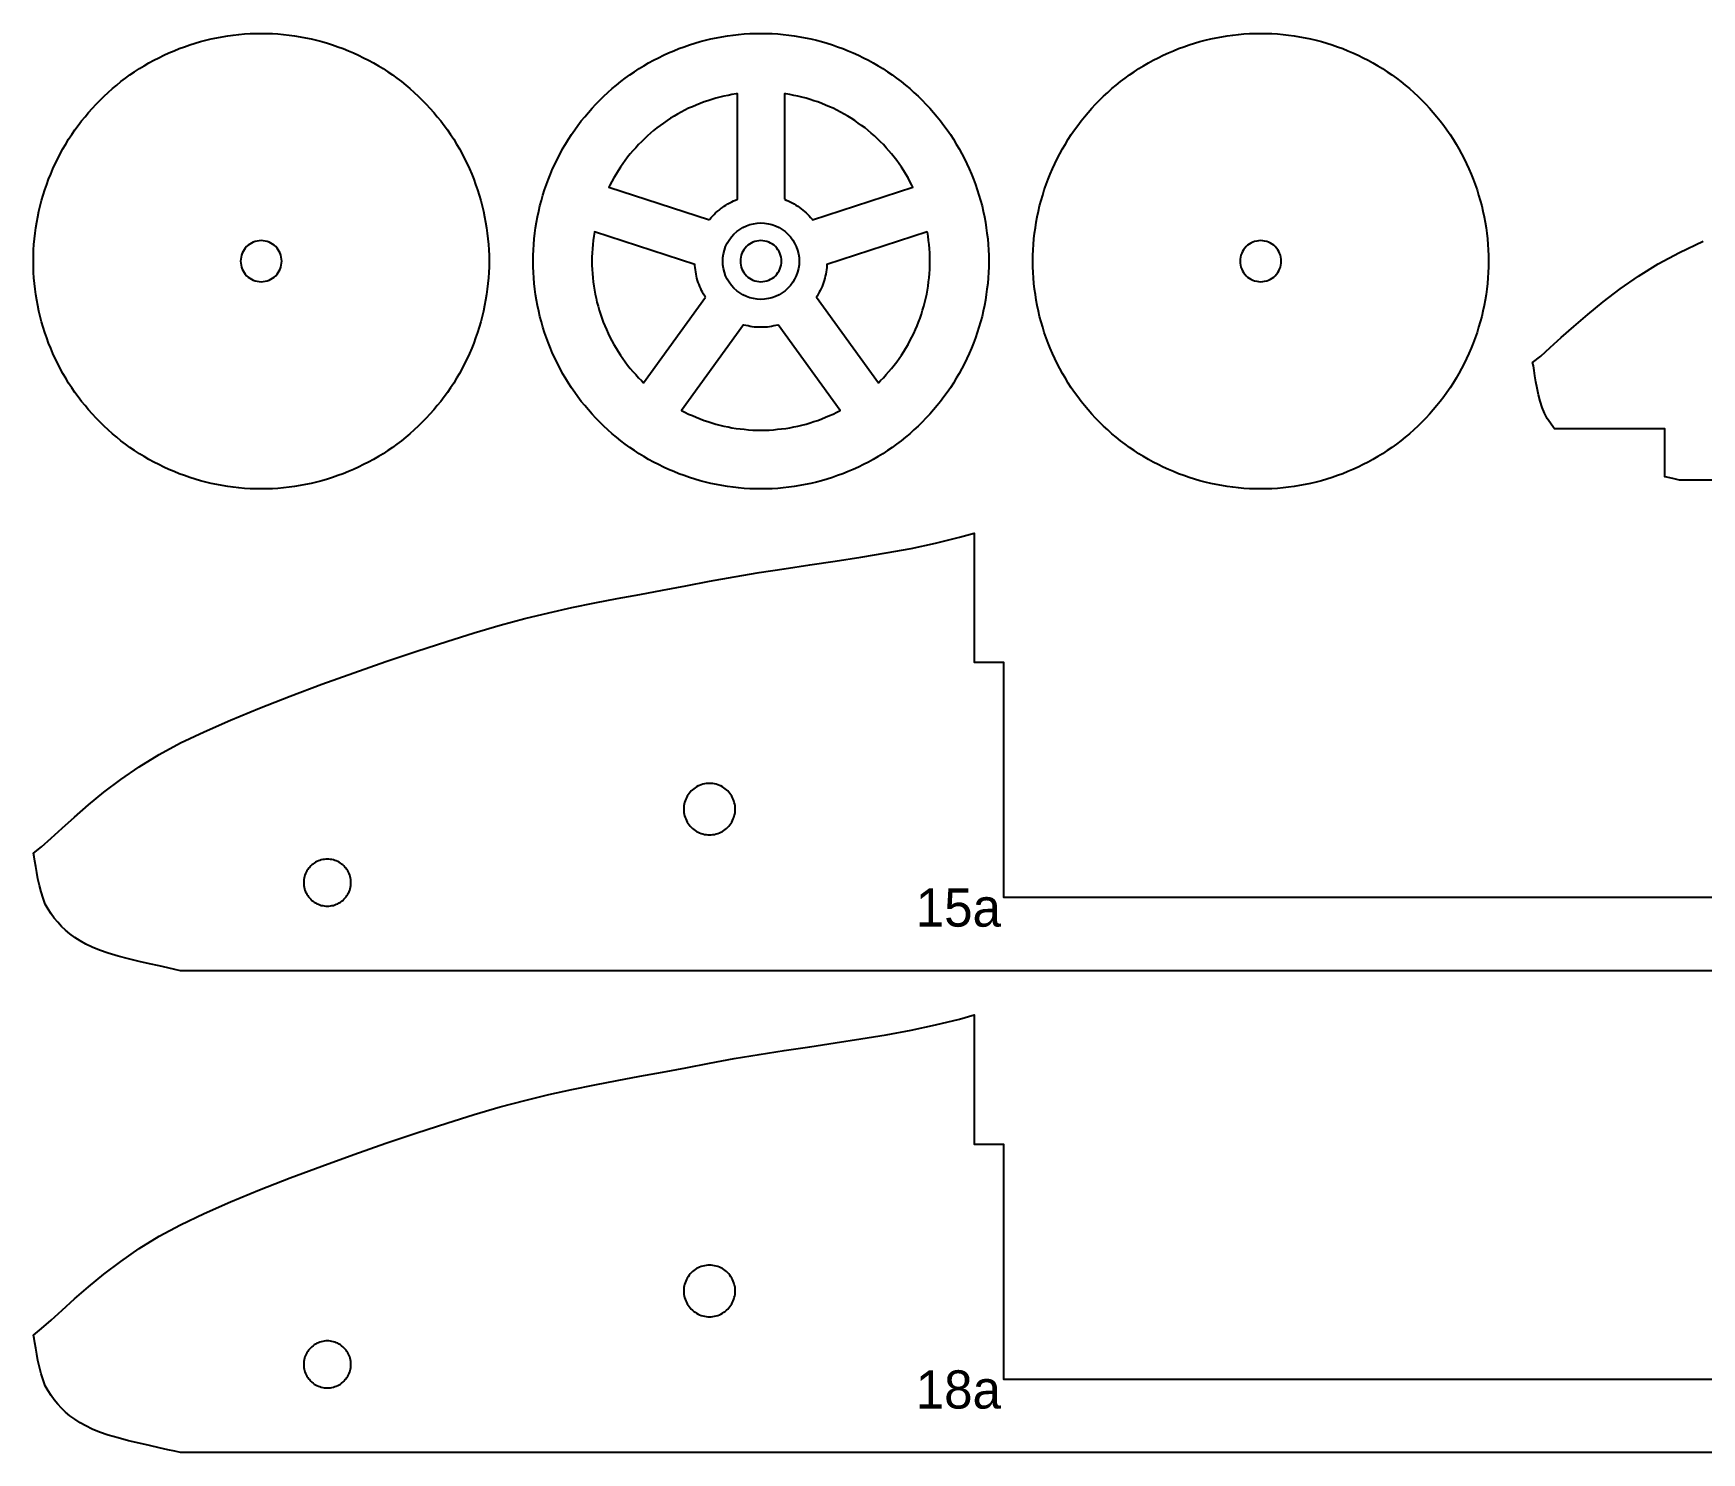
# Model space of a CAD drawing. Header units: metres. Extents: x 6 to 578, y 171 to 394.
# Drawn here: x 6 to 119.5, y 297.4 to 394 of the extents above; entities that cross this region are included whole.
import ezdxf

# ---------------------------------------------------------------- set-up
doc = ezdxf.new("R2010")
doc.units = ezdxf.units.M
doc.layers.add('CORTAR', color=1, linetype='Continuous')
doc.layers.add('GRABAR', color=5, linetype='Continuous')

msp = doc.modelspace()

# ---------------------------------------------------------------- linework, layer by layer
at = {"layer": 'CORTAR'}
for points in [[(37, 378.12), (36.98, 377.74), (36.96, 377.36), (36.93, 376.98), (36.88, 376.6), (36.83, 376.23), (36.77, 375.85), (36.7, 375.48), (36.62, 375.1), (36.54, 374.73), (36.44, 374.37), (36.33, 374), (36.22, 373.64), (36.09, 373.28), (35.96, 372.92), (35.82, 372.57), (35.67, 372.22), (35.51, 371.87), (35.34, 371.53), (35.17, 371.19), (34.99, 370.86), (34.79, 370.53), (34.6, 370.21), (34.39, 369.89), (34.17, 369.57), (33.95, 369.27), (33.72, 368.96), (33.48, 368.67), (33.24, 368.38), (32.98, 368.09), (32.73, 367.81), (32.46, 367.54), (32.19, 367.27), (31.91, 367.02), (31.62, 366.76), (31.33, 366.52), (31.04, 366.28), (30.73, 366.05), (30.43, 365.83), (30.11, 365.61), (29.79, 365.4), (29.47, 365.21), (29.14, 365.01), (28.81, 364.83), (28.47, 364.66), (28.13, 364.49), (27.78, 364.33), (27.43, 364.18), (27.08, 364.04), (26.72, 363.91), (26.36, 363.78), (26, 363.67), (25.63, 363.56), (25.27, 363.46), (24.9, 363.38), (24.52, 363.3), (24.15, 363.23), (23.77, 363.17), (23.4, 363.12), (23.02, 363.07), (22.64, 363.04), (22.26, 363.02), (21.88, 363), (21.5, 363), (21.12, 363), (20.74, 363.02), (20.36, 363.04), (19.98, 363.07), (19.6, 363.12), (19.23, 363.17), (18.85, 363.23), (18.48, 363.3), (18.1, 363.38), (17.73, 363.46), (17.37, 363.56), (17, 363.67), (16.64, 363.78), (16.28, 363.91), (15.92, 364.04), (15.57, 364.18), (15.22, 364.33), (14.87, 364.49), (14.53, 364.66), (14.19, 364.83), (13.86, 365.01), (13.53, 365.21), (13.21, 365.4), (12.89, 365.61), (12.57, 365.83), (12.27, 366.05), (11.96, 366.28), (11.67, 366.52), (11.38, 366.76), (11.09, 367.02), (10.81, 367.27), (10.54, 367.54), (10.27, 367.81), (10.02, 368.09), (9.76, 368.38), (9.52, 368.67), (9.28, 368.96), (9.05, 369.27), (8.83, 369.57), (8.61, 369.89), (8.4, 370.21), (8.21, 370.53), (8.01, 370.86), (7.83, 371.19), (7.66, 371.53), (7.49, 371.87), (7.33, 372.22), (7.18, 372.57), (7.04, 372.92), (6.91, 373.28), (6.78, 373.64), (6.67, 374), (6.56, 374.37), (6.46, 374.73), (6.38, 375.1), (6.3, 375.48), (6.23, 375.85), (6.17, 376.23), (6.12, 376.6), (6.07, 376.98), (6.04, 377.36), (6.02, 377.74), (6, 378.12), (6, 378.5), (6, 378.88), (6.02, 379.26), (6.04, 379.64), (6.07, 380.02), (6.12, 380.4), (6.17, 380.77), (6.23, 381.15), (6.3, 381.52), (6.38, 381.9), (6.46, 382.27), (6.56, 382.63), (6.67, 383), (6.78, 383.36), (6.91, 383.72), (7.04, 384.08), (7.18, 384.43), (7.33, 384.78), (7.49, 385.13), (7.66, 385.47), (7.83, 385.81), (8.01, 386.14), (8.21, 386.47), (8.4, 386.79), (8.61, 387.11), (8.83, 387.43), (9.05, 387.73), (9.28, 388.04), (9.52, 388.33), (9.76, 388.62), (10.02, 388.91), (10.27, 389.19), (10.54, 389.46), (10.81, 389.73), (11.09, 389.98), (11.38, 390.24), (11.67, 390.48), (11.96, 390.72), (12.27, 390.95), (12.57, 391.17), (12.89, 391.39), (13.21, 391.6), (13.53, 391.79), (13.86, 391.99), (14.19, 392.17), (14.53, 392.34), (14.87, 392.51), (15.22, 392.67), (15.57, 392.82), (15.92, 392.96), (16.28, 393.09), (16.64, 393.22), (17, 393.33), (17.37, 393.44), (17.73, 393.54), (18.1, 393.62), (18.48, 393.7), (18.85, 393.77), (19.23, 393.83), (19.6, 393.88), (19.98, 393.93), (20.36, 393.96), (20.74, 393.98), (21.12, 394), (21.5, 394), (21.88, 394), (22.26, 393.98), (22.64, 393.96), (23.02, 393.93), (23.4, 393.88), (23.77, 393.83), (24.15, 393.77), (24.52, 393.7), (24.9, 393.62), (25.27, 393.54), (25.63, 393.44), (26, 393.33), (26.36, 393.22), (26.72, 393.09), (27.08, 392.96), (27.43, 392.82), (27.78, 392.67), (28.13, 392.51), (28.47, 392.34), (28.81, 392.17), (29.14, 391.99), (29.47, 391.79), (29.79, 391.6), (30.11, 391.39), (30.43, 391.17), (30.73, 390.95), (31.04, 390.72), (31.33, 390.48), (31.62, 390.24), (31.91, 389.98), (32.19, 389.73), (32.46, 389.46), (32.73, 389.19), (32.98, 388.91), (33.24, 388.62), (33.48, 388.33), (33.72, 388.04), (33.95, 387.73), (34.17, 387.43), (34.39, 387.11), (34.6, 386.79), (34.79, 386.47), (34.99, 386.14), (35.17, 385.81), (35.34, 385.47), (35.51, 385.13), (35.67, 384.78), (35.82, 384.43), (35.96, 384.08), (36.09, 383.72), (36.22, 383.36), (36.33, 383), (36.44, 382.63), (36.54, 382.27), (36.62, 381.9), (36.7, 381.52), (36.77, 381.15), (36.83, 380.77), (36.88, 380.4), (36.93, 380.02), (36.96, 379.64), (36.98, 379.26), (37, 378.88), (37, 378.5), (37, 378.12)], [(70.98, 377.74), (70.96, 377.36), (70.93, 376.98), (70.88, 376.6), (70.83, 376.23), (70.77, 375.85), (70.7, 375.48), (70.62, 375.1), (70.54, 374.73), (70.44, 374.37), (70.33, 374), (70.22, 373.64), (70.09, 373.28), (69.96, 372.92), (69.82, 372.57), (69.67, 372.22), (69.51, 371.87), (69.34, 371.53), (69.17, 371.19), (68.99, 370.86), (68.79, 370.53), (68.6, 370.21), (68.39, 369.89), (68.17, 369.57), (67.95, 369.27), (67.72, 368.96), (67.48, 368.67), (67.24, 368.38), (66.98, 368.09), (66.73, 367.81), (66.46, 367.54), (66.19, 367.27), (65.91, 367.02), (65.62, 366.76), (65.33, 366.52), (65.04, 366.28), (64.73, 366.05), (64.43, 365.83), (64.11, 365.61), (63.79, 365.4), (63.47, 365.21), (63.14, 365.01), (62.81, 364.83), (62.47, 364.66), (62.13, 364.49), (61.78, 364.33), (61.43, 364.18), (61.08, 364.04), (60.72, 363.91), (60.36, 363.78), (60, 363.67), (59.63, 363.56), (59.27, 363.46), (58.9, 363.38), (58.52, 363.3), (58.15, 363.23), (57.77, 363.17), (57.4, 363.12), (57.02, 363.07), (56.64, 363.04), (56.26, 363.02), (55.88, 363), (55.5, 363), (55.12, 363), (54.74, 363.02), (54.36, 363.04), (53.98, 363.07), (53.6, 363.12), (53.23, 363.17), (52.85, 363.23), (52.48, 363.3), (52.1, 363.38), (51.73, 363.46), (51.37, 363.56), (51, 363.67), (50.64, 363.78), (50.28, 363.91), (49.92, 364.04), (49.57, 364.18), (49.22, 364.33), (48.87, 364.49), (48.53, 364.66), (48.19, 364.83), (47.86, 365.01), (47.53, 365.21), (47.21, 365.4), (46.89, 365.61), (46.57, 365.83), (46.27, 366.05), (45.96, 366.28), (45.67, 366.52), (45.38, 366.76), (45.09, 367.02), (44.81, 367.27), (44.54, 367.54), (44.27, 367.81), (44.02, 368.09), (43.76, 368.38), (43.52, 368.67), (43.28, 368.96), (43.05, 369.27), (42.83, 369.57), (42.61, 369.89), (42.4, 370.21), (42.21, 370.53), (42.01, 370.86), (41.83, 371.19), (41.66, 371.53), (41.49, 371.87), (41.33, 372.22), (41.18, 372.57), (41.04, 372.92), (40.91, 373.28), (40.78, 373.64), (40.67, 374), (40.56, 374.37), (40.46, 374.73), (40.38, 375.1), (40.3, 375.48), (40.23, 375.85), (40.17, 376.23), (40.12, 376.6), (40.07, 376.98), (40.04, 377.36), (40.02, 377.74), (40, 378.12), (40, 378.5), (40, 378.88), (40.02, 379.26), (40.04, 379.64), (40.07, 380.02), (40.12, 380.4), (40.17, 380.77), (40.23, 381.15), (40.3, 381.52), (40.38, 381.9), (40.46, 382.27), (40.56, 382.63), (40.67, 383), (40.78, 383.36), (40.91, 383.72), (41.04, 384.08), (41.18, 384.43), (41.33, 384.78), (41.49, 385.13), (41.66, 385.47), (41.83, 385.81), (42.01, 386.14), (42.21, 386.47), (42.4, 386.79), (42.61, 387.11), (42.83, 387.43), (43.05, 387.73), (43.28, 388.04), (43.52, 388.33), (43.76, 388.62), (44.02, 388.91), (44.27, 389.19), (44.54, 389.46), (44.81, 389.73), (45.09, 389.98), (45.38, 390.24), (45.67, 390.48), (45.96, 390.72), (46.27, 390.95), (46.57, 391.17), (46.89, 391.39), (47.21, 391.6), (47.53, 391.79), (47.86, 391.99), (48.19, 392.17), (48.53, 392.34), (48.87, 392.51), (49.22, 392.67), (49.57, 392.82), (49.92, 392.96), (50.28, 393.09), (50.64, 393.22), (51, 393.33), (51.37, 393.44), (51.73, 393.54), (52.1, 393.62), (52.48, 393.7), (52.85, 393.77), (53.23, 393.83), (53.6, 393.88), (53.98, 393.93), (54.36, 393.96), (54.74, 393.98), (55.12, 394), (55.5, 394), (55.88, 394), (56.26, 393.98), (56.64, 393.96), (57.02, 393.93), (57.4, 393.88), (57.77, 393.83), (58.15, 393.77), (58.52, 393.7), (58.9, 393.62), (59.27, 393.54), (59.63, 393.44), (60, 393.33), (60.36, 393.22), (60.72, 393.09), (61.08, 392.96), (61.43, 392.82), (61.78, 392.67), (62.13, 392.51), (62.47, 392.34), (62.81, 392.17), (63.14, 391.99), (63.47, 391.79), (63.79, 391.6), (64.11, 391.39), (64.43, 391.17), (64.73, 390.95), (65.04, 390.72), (65.33, 390.48), (65.62, 390.24), (65.91, 389.98), (66.19, 389.73), (66.46, 389.46), (66.73, 389.19), (66.98, 388.91), (67.24, 388.62), (67.48, 388.33), (67.72, 388.04), (67.95, 387.73), (68.17, 387.43), (68.39, 387.11), (68.6, 386.79), (68.79, 386.47), (68.99, 386.14), (69.17, 385.81), (69.34, 385.47), (69.51, 385.13), (69.67, 384.78), (69.82, 384.43), (69.96, 384.08), (70.09, 383.72), (70.22, 383.36), (70.33, 383), (70.44, 382.63), (70.54, 382.27), (70.62, 381.9), (70.7, 381.52), (70.77, 381.15), (70.83, 380.77), (70.88, 380.4), (70.93, 380.02), (70.96, 379.64), (70.98, 379.26), (71, 378.88), (71, 378.5), (71, 378.12), (70.98, 377.74)], [(105, 378.12), (104.98, 377.74), (104.96, 377.36), (104.93, 376.98), (104.88, 376.6), (104.83, 376.23), (104.77, 375.85), (104.7, 375.48), (104.62, 375.1), (104.54, 374.73), (104.44, 374.37), (104.33, 374), (104.22, 373.64), (104.09, 373.28), (103.96, 372.92), (103.82, 372.57), (103.67, 372.22), (103.51, 371.87), (103.34, 371.53), (103.17, 371.19), (102.99, 370.86), (102.79, 370.53), (102.6, 370.21), (102.39, 369.89), (102.17, 369.57), (101.95, 369.27), (101.72, 368.96), (101.48, 368.67), (101.24, 368.38), (100.98, 368.09), (100.73, 367.81), (100.46, 367.54), (100.19, 367.27), (99.91, 367.02), (99.62, 366.76), (99.33, 366.52), (99.04, 366.28), (98.73, 366.05), (98.43, 365.83), (98.11, 365.61), (97.79, 365.4), (97.47, 365.21), (97.14, 365.01), (96.81, 364.83), (96.47, 364.66), (96.13, 364.49), (95.78, 364.33), (95.43, 364.18), (95.08, 364.04), (94.72, 363.91), (94.36, 363.78), (94, 363.67), (93.63, 363.56), (93.27, 363.46), (92.9, 363.38), (92.52, 363.3), (92.15, 363.23), (91.77, 363.17), (91.4, 363.12), (91.02, 363.07), (90.64, 363.04), (90.26, 363.02), (89.88, 363), (89.5, 363), (89.12, 363), (88.74, 363.02), (88.36, 363.04), (87.98, 363.07), (87.6, 363.12), (87.23, 363.17), (86.85, 363.23), (86.48, 363.3), (86.1, 363.38), (85.73, 363.46), (85.37, 363.56), (85, 363.67), (84.64, 363.78), (84.28, 363.91), (83.92, 364.04), (83.57, 364.18), (83.22, 364.33), (82.87, 364.49), (82.53, 364.66), (82.19, 364.83), (81.86, 365.01), (81.53, 365.21), (81.21, 365.4), (80.89, 365.61), (80.57, 365.83), (80.27, 366.05), (79.96, 366.28), (79.67, 366.52), (79.38, 366.76), (79.09, 367.02), (78.81, 367.27), (78.54, 367.54), (78.27, 367.81), (78.02, 368.09), (77.76, 368.38), (77.52, 368.67), (77.28, 368.96), (77.05, 369.27), (76.83, 369.57), (76.61, 369.89), (76.4, 370.21), (76.21, 370.53), (76.01, 370.86), (75.83, 371.19), (75.66, 371.53), (75.49, 371.87), (75.33, 372.22), (75.18, 372.57), (75.04, 372.92), (74.91, 373.28), (74.78, 373.64), (74.67, 374), (74.56, 374.37), (74.46, 374.73), (74.38, 375.1), (74.3, 375.48), (74.23, 375.85), (74.17, 376.23), (74.12, 376.6), (74.07, 376.98), (74.04, 377.36), (74.02, 377.74), (74, 378.12), (74, 378.5), (74, 378.88), (74.02, 379.26), (74.04, 379.64), (74.07, 380.02), (74.12, 380.4), (74.17, 380.77), (74.23, 381.15), (74.3, 381.52), (74.38, 381.9), (74.46, 382.27), (74.56, 382.63), (74.67, 383), (74.78, 383.36), (74.91, 383.72), (75.04, 384.08), (75.18, 384.43), (75.33, 384.78), (75.49, 385.13), (75.66, 385.47), (75.83, 385.81), (76.01, 386.14), (76.21, 386.47), (76.4, 386.79), (76.61, 387.11), (76.83, 387.43), (77.05, 387.73), (77.28, 388.04), (77.52, 388.33), (77.76, 388.62), (78.02, 388.91), (78.27, 389.19), (78.54, 389.46), (78.81, 389.73), (79.09, 389.98), (79.38, 390.24), (79.67, 390.48), (79.96, 390.72), (80.27, 390.95), (80.57, 391.17), (80.89, 391.39), (81.21, 391.6), (81.53, 391.79), (81.86, 391.99), (82.19, 392.17), (82.53, 392.34), (82.87, 392.51), (83.22, 392.67), (83.57, 392.82), (83.92, 392.96), (84.28, 393.09), (84.64, 393.22), (85, 393.33), (85.37, 393.44), (85.73, 393.54), (86.1, 393.62), (86.48, 393.7), (86.85, 393.77), (87.23, 393.83), (87.6, 393.88), (87.98, 393.93), (88.36, 393.96), (88.74, 393.98), (89.12, 394), (89.5, 394), (89.88, 394), (90.26, 393.98), (90.64, 393.96), (91.02, 393.93), (91.4, 393.88), (91.77, 393.83), (92.15, 393.77), (92.52, 393.7), (92.9, 393.62), (93.27, 393.54), (93.63, 393.44), (94, 393.33), (94.36, 393.22), (94.72, 393.09), (95.08, 392.96), (95.43, 392.82), (95.78, 392.67), (96.13, 392.51), (96.47, 392.34), (96.81, 392.17), (97.14, 391.99), (97.47, 391.79), (97.79, 391.6), (98.11, 391.39), (98.43, 391.17), (98.73, 390.95), (99.04, 390.72), (99.33, 390.48), (99.62, 390.24), (99.91, 389.98), (100.19, 389.73), (100.46, 389.46), (100.73, 389.19), (100.98, 388.91), (101.24, 388.62), (101.48, 388.33), (101.72, 388.04), (101.95, 387.73), (102.17, 387.43), (102.39, 387.11), (102.6, 386.79), (102.79, 386.47), (102.99, 386.14), (103.17, 385.81), (103.34, 385.47), (103.51, 385.13), (103.67, 384.78), (103.82, 384.43), (103.96, 384.08), (104.09, 383.72), (104.22, 383.36), (104.33, 383), (104.44, 382.63), (104.54, 382.27), (104.62, 381.9), (104.7, 381.52), (104.77, 381.15), (104.83, 380.77), (104.88, 380.4), (104.93, 380.02), (104.96, 379.64), (104.98, 379.26), (105, 378.88), (105, 378.5), (105, 378.12)], [(51.99, 381.32), (52.02, 381.35), (52.12, 381.47), (52.22, 381.58), (52.32, 381.68), (52.42, 381.78), (52.53, 381.88), (52.65, 381.98), (52.76, 382.07), (52.88, 382.16), (53, 382.24), (53.12, 382.32), (53.25, 382.4), (53.38, 382.47), (53.51, 382.54), (53.64, 382.6), (53.78, 382.66), (53.9, 382.71), (53.9, 389.89), (53.81, 389.88), (53.53, 389.83), (53.26, 389.78), (52.98, 389.72), (52.71, 389.66), (52.43, 389.58), (52.16, 389.5), (51.89, 389.42), (51.63, 389.33), (51.36, 389.23), (51.1, 389.12), (50.84, 389.01), (50.58, 388.9), (50.33, 388.77), (50.08, 388.64), (49.83, 388.51), (49.59, 388.36), (49.35, 388.22), (49.11, 388.06), (48.88, 387.9), (48.65, 387.74), (48.42, 387.57), (48.2, 387.39), (47.99, 387.21), (47.78, 387.02), (47.57, 386.83), (47.37, 386.63), (47.17, 386.43), (46.98, 386.22), (46.79, 386.01), (46.61, 385.8), (46.43, 385.58), (46.26, 385.35), (46.1, 385.12), (45.94, 384.89), (45.78, 384.65), (45.64, 384.41), (45.49, 384.17), (45.36, 383.92), (45.23, 383.67), (45.16, 383.54), (51.99, 381.32)], [(57.1, 382.71), (57.22, 382.66), (57.36, 382.6), (57.49, 382.54), (57.62, 382.47), (57.75, 382.4), (57.88, 382.32), (58, 382.24), (58.12, 382.16), (58.24, 382.07), (58.35, 381.98), (58.47, 381.88), (58.58, 381.78), (58.68, 381.68), (58.78, 381.58), (58.88, 381.47), (58.98, 381.35), (59.01, 381.32), (65.84, 383.54), (65.77, 383.67), (65.64, 383.92), (65.51, 384.17), (65.36, 384.41), (65.22, 384.65), (65.06, 384.89), (64.9, 385.12), (64.74, 385.35), (64.57, 385.58), (64.39, 385.8), (64.21, 386.01), (64.02, 386.22), (63.83, 386.43), (63.63, 386.63), (63.43, 386.83), (63.22, 387.02), (63.01, 387.21), (62.8, 387.39), (62.58, 387.57), (62.35, 387.74), (62.12, 387.9), (61.89, 388.06), (61.65, 388.22), (61.41, 388.36), (61.17, 388.51), (60.92, 388.64), (60.67, 388.77), (60.42, 388.9), (60.16, 389.01), (59.9, 389.12), (59.64, 389.23), (59.37, 389.33), (59.11, 389.42), (58.84, 389.5), (58.57, 389.58), (58.29, 389.66), (58.02, 389.72), (57.74, 389.78), (57.47, 389.83), (57.19, 389.88), (57.1, 389.89), (57.1, 382.71)], [(51.73, 376.04), (51.68, 376.12), (51.6, 376.25), (51.53, 376.38), (51.46, 376.51), (51.4, 376.64), (51.34, 376.78), (51.29, 376.91), (51.24, 377.05), (51.19, 377.19), (51.15, 377.34), (51.12, 377.48), (51.09, 377.62), (51.06, 377.77), (51.04, 377.91), (51.02, 378.06), (51.01, 378.21), (51.01, 378.28), (44.18, 380.5), (44.17, 380.47), (44.12, 380.19), (44.09, 379.91), (44.06, 379.63), (44.03, 379.35), (44.01, 379.06), (44, 378.78), (44, 378.5), (44, 378.22), (44.01, 377.94), (44.03, 377.65), (44.06, 377.37), (44.09, 377.09), (44.12, 376.81), (44.17, 376.53), (44.22, 376.26), (44.28, 375.98), (44.34, 375.71), (44.42, 375.43), (44.5, 375.16), (44.58, 374.89), (44.67, 374.63), (44.77, 374.36), (44.88, 374.1), (44.99, 373.84), (45.1, 373.58), (45.23, 373.33), (45.36, 373.08), (45.49, 372.83), (45.64, 372.59), (45.78, 372.35), (45.94, 372.11), (46.1, 371.88), (46.26, 371.65), (46.43, 371.42), (46.61, 371.2), (46.79, 370.99), (46.98, 370.78), (47.17, 370.57), (47.37, 370.37), (47.51, 370.23), (51.73, 376.04)], [(67, 378.5), (67, 378.78), (66.99, 379.06), (66.97, 379.35), (66.94, 379.63), (66.91, 379.91), (66.88, 380.19), (66.83, 380.47), (66.82, 380.5), (59.99, 378.28), (59.99, 378.21), (59.98, 378.06), (59.96, 377.91), (59.94, 377.77), (59.91, 377.62), (59.88, 377.48), (59.85, 377.34), (59.81, 377.19), (59.76, 377.05), (59.71, 376.91), (59.66, 376.78), (59.6, 376.64), (59.54, 376.51), (59.47, 376.38), (59.4, 376.25), (59.32, 376.12), (59.27, 376.04), (63.49, 370.23), (63.63, 370.37), (63.83, 370.57), (64.02, 370.78), (64.21, 370.99), (64.39, 371.2), (64.57, 371.42), (64.74, 371.65), (64.9, 371.88), (65.06, 372.11), (65.22, 372.35), (65.36, 372.59), (65.51, 372.83), (65.64, 373.08), (65.77, 373.33), (65.9, 373.58), (66.01, 373.84), (66.12, 374.1), (66.23, 374.36), (66.33, 374.63), (66.42, 374.89), (66.5, 375.16), (66.58, 375.43), (66.66, 375.71), (66.72, 375.98), (66.78, 376.26), (66.83, 376.53), (66.88, 376.81), (66.91, 377.09), (66.94, 377.37), (66.97, 377.65), (66.99, 377.94), (67, 378.22), (67, 378.5)], [(22.89, 378.64), (22.87, 378.77), (22.84, 378.91), (22.79, 379.04), (22.73, 379.16), (22.66, 379.28), (22.58, 379.39), (22.49, 379.49), (22.39, 379.58), (22.28, 379.66), (22.16, 379.73), (22.04, 379.79), (21.91, 379.84), (21.77, 379.87), (21.64, 379.89), (21.5, 379.9), (21.36, 379.89), (21.23, 379.87), (21.09, 379.84), (20.96, 379.79), (20.84, 379.73), (20.72, 379.66), (20.61, 379.58), (20.51, 379.49), (20.42, 379.39), (20.34, 379.28), (20.27, 379.16), (20.21, 379.04), (20.16, 378.91), (20.13, 378.77), (20.11, 378.64), (20.1, 378.5), (20.11, 378.36), (20.13, 378.23), (20.16, 378.09), (20.21, 377.96), (20.27, 377.84), (20.34, 377.72), (20.42, 377.61), (20.51, 377.51), (20.61, 377.42), (20.72, 377.34), (20.84, 377.27), (20.96, 377.21), (21.09, 377.16), (21.23, 377.13), (21.36, 377.11), (21.5, 377.1), (21.64, 377.11), (21.77, 377.13), (21.91, 377.16), (22.04, 377.21), (22.16, 377.27), (22.28, 377.34), (22.39, 377.42), (22.49, 377.51), (22.58, 377.61), (22.66, 377.72), (22.73, 377.84), (22.79, 377.96), (22.84, 378.09), (22.87, 378.23), (22.89, 378.36), (22.9, 378.5), (22.89, 378.64)], [(56.89, 378.64), (56.87, 378.77), (56.84, 378.91), (56.79, 379.04), (56.73, 379.16), (56.66, 379.28), (56.58, 379.39), (56.49, 379.49), (56.39, 379.58), (56.28, 379.66), (56.16, 379.73), (56.04, 379.79), (55.91, 379.84), (55.77, 379.87), (55.64, 379.89), (55.5, 379.9), (55.36, 379.89), (55.23, 379.87), (55.09, 379.84), (54.96, 379.79), (54.84, 379.73), (54.72, 379.66), (54.61, 379.58), (54.51, 379.49), (54.42, 379.39), (54.34, 379.28), (54.27, 379.16), (54.21, 379.04), (54.16, 378.91), (54.13, 378.77), (54.11, 378.64), (54.1, 378.5), (54.11, 378.36), (54.13, 378.23), (54.16, 378.09), (54.21, 377.96), (54.27, 377.84), (54.34, 377.72), (54.42, 377.61), (54.51, 377.51), (54.61, 377.42), (54.72, 377.34), (54.84, 377.27), (54.96, 377.21), (55.09, 377.16), (55.23, 377.13), (55.36, 377.11), (55.5, 377.1), (55.64, 377.11), (55.77, 377.13), (55.91, 377.16), (56.04, 377.21), (56.16, 377.27), (56.28, 377.34), (56.39, 377.42), (56.49, 377.51), (56.58, 377.61), (56.66, 377.72), (56.73, 377.84), (56.79, 377.96), (56.84, 378.09), (56.87, 378.23), (56.89, 378.36), (56.9, 378.5), (56.89, 378.64)], [(90.89, 378.64), (90.87, 378.77), (90.84, 378.91), (90.79, 379.04), (90.73, 379.16), (90.66, 379.28), (90.58, 379.39), (90.49, 379.49), (90.39, 379.58), (90.28, 379.66), (90.16, 379.73), (90.04, 379.79), (89.91, 379.84), (89.77, 379.87), (89.64, 379.89), (89.5, 379.9), (89.36, 379.89), (89.23, 379.87), (89.09, 379.84), (88.96, 379.79), (88.84, 379.73), (88.72, 379.66), (88.61, 379.58), (88.51, 379.49), (88.42, 379.39), (88.34, 379.28), (88.27, 379.16), (88.21, 379.04), (88.16, 378.91), (88.13, 378.77), (88.11, 378.64), (88.1, 378.5), (88.11, 378.36), (88.13, 378.23), (88.16, 378.09), (88.21, 377.96), (88.27, 377.84), (88.34, 377.72), (88.42, 377.61), (88.51, 377.51), (88.61, 377.42), (88.72, 377.34), (88.84, 377.27), (88.96, 377.21), (89.09, 377.16), (89.23, 377.13), (89.36, 377.11), (89.5, 377.1), (89.64, 377.11), (89.77, 377.13), (89.91, 377.16), (90.04, 377.21), (90.16, 377.27), (90.28, 377.34), (90.39, 377.42), (90.49, 377.51), (90.58, 377.61), (90.66, 377.72), (90.73, 377.84), (90.79, 377.96), (90.84, 378.09), (90.87, 378.23), (90.89, 378.36), (90.9, 378.5), (90.89, 378.64)], [(56.68, 374.16), (56.66, 374.15), (56.52, 374.12), (56.38, 374.09), (56.23, 374.06), (56.09, 374.04), (55.94, 374.02), (55.79, 374.01), (55.65, 374), (55.5, 374), (55.35, 374), (55.21, 374.01), (55.06, 374.02), (54.91, 374.04), (54.77, 374.06), (54.62, 374.09), (54.48, 374.12), (54.34, 374.15), (54.32, 374.16), (50.1, 368.35), (50.33, 368.23), (50.58, 368.1), (50.84, 367.99), (51.1, 367.88), (51.36, 367.77), (51.63, 367.67), (51.89, 367.58), (52.16, 367.5), (52.43, 367.42), (52.71, 367.34), (52.98, 367.28), (53.26, 367.22), (53.53, 367.17), (53.81, 367.12), (54.09, 367.09), (54.37, 367.06), (54.65, 367.03), (54.94, 367.01), (55.22, 367), (55.5, 367), (55.78, 367), (56.06, 367.01), (56.35, 367.03), (56.63, 367.06), (56.91, 367.09), (57.19, 367.12), (57.47, 367.17), (57.74, 367.22), (58.02, 367.28), (58.29, 367.34), (58.57, 367.42), (58.84, 367.5), (59.11, 367.58), (59.37, 367.67), (59.64, 367.77), (59.9, 367.88), (60.16, 367.99), (60.42, 368.1), (60.67, 368.23), (60.9, 368.35), (56.68, 374.16)], [(53.39, 342.28), (53.32, 342.37), (53.24, 342.45), (53.15, 342.53), (53.07, 342.6), (52.97, 342.67), (52.88, 342.73), (52.77, 342.79), (52.67, 342.83), (52.56, 342.87), (52.45, 342.91), (52.34, 342.93), (52.23, 342.95), (52.11, 342.96), (52, 342.97), (51.89, 342.96), (51.77, 342.95), (51.66, 342.93), (51.55, 342.91), (51.44, 342.87), (51.33, 342.83), (51.23, 342.79), (51.12, 342.73), (51.03, 342.67), (50.93, 342.6), (50.85, 342.53), (50.76, 342.45), (50.68, 342.37), (50.61, 342.28), (50.54, 342.19), (50.48, 342.09), (50.43, 341.99), (50.38, 341.89), (50.34, 341.78), (50.31, 341.67), (50.28, 341.56), (50.26, 341.44), (50.25, 341.33), (50.25, 341.22), (50.25, 341.1), (50.26, 340.99), (50.28, 340.87), (50.31, 340.76), (50.34, 340.65), (50.38, 340.55), (50.43, 340.44), (50.48, 340.34), (50.54, 340.24), (50.61, 340.15), (50.68, 340.06), (50.76, 339.98), (50.85, 339.9), (50.93, 339.83), (51.03, 339.76), (51.12, 339.7), (51.23, 339.65), (51.33, 339.6), (51.44, 339.56), (51.55, 339.53), (51.66, 339.5), (51.77, 339.48), (51.89, 339.47), (52, 339.47), (52.11, 339.47), (52.23, 339.48), (52.34, 339.5), (52.45, 339.53), (52.56, 339.56), (52.67, 339.6), (52.77, 339.65), (52.88, 339.7), (52.97, 339.76), (53.07, 339.83), (53.15, 339.9), (53.24, 339.98), (53.32, 340.06), (53.39, 340.15), (53.46, 340.24), (53.52, 340.34), (53.57, 340.44), (53.62, 340.55), (53.66, 340.65), (53.69, 340.76), (53.72, 340.87), (53.74, 340.99), (53.75, 341.1), (53.75, 341.22), (53.75, 341.33), (53.74, 341.44), (53.72, 341.56), (53.69, 341.67), (53.66, 341.78), (53.62, 341.89), (53.57, 341.99), (53.52, 342.09), (53.46, 342.19), (53.39, 342.28)], [(27.59, 336.42), (27.57, 336.53), (27.55, 336.63), (27.52, 336.73), (27.48, 336.83), (27.43, 336.92), (27.39, 337.02), (27.33, 337.1), (27.27, 337.19), (27.2, 337.27), (27.13, 337.35), (27.05, 337.42), (26.97, 337.48), (26.89, 337.55), (26.8, 337.6), (26.71, 337.65), (26.61, 337.69), (26.51, 337.73), (26.41, 337.76), (26.31, 337.78), (26.21, 337.8), (26.1, 337.81), (26, 337.82), (25.9, 337.81), (25.79, 337.8), (25.69, 337.78), (25.59, 337.76), (25.49, 337.73), (25.39, 337.69), (25.29, 337.65), (25.2, 337.6), (25.11, 337.55), (25.03, 337.48), (24.95, 337.42), (24.87, 337.35), (24.8, 337.27), (24.73, 337.19), (24.67, 337.1), (24.61, 337.02), (24.57, 336.92), (24.52, 336.83), (24.48, 336.73), (24.45, 336.63), (24.43, 336.53), (24.41, 336.42), (24.4, 336.32), (24.4, 336.22), (24.4, 336.11), (24.41, 336.01), (24.43, 335.9), (24.45, 335.8), (24.48, 335.7), (24.52, 335.6), (24.57, 335.51), (24.61, 335.42), (24.67, 335.33), (24.73, 335.24), (24.8, 335.16), (24.87, 335.08), (24.95, 335.01), (25.03, 334.95), (25.11, 334.89), (25.2, 334.83), (25.29, 334.78), (25.39, 334.74), (25.49, 334.7), (25.59, 334.67), (25.69, 334.65), (25.79, 334.63), (25.9, 334.62), (26, 334.62), (26.1, 334.62), (26.21, 334.63), (26.31, 334.65), (26.41, 334.67), (26.51, 334.7), (26.61, 334.74), (26.71, 334.78), (26.8, 334.83), (26.89, 334.89), (26.97, 334.95), (27.05, 335.01), (27.13, 335.08), (27.2, 335.16), (27.27, 335.24), (27.33, 335.33), (27.39, 335.42), (27.43, 335.51), (27.48, 335.6), (27.52, 335.7), (27.55, 335.8), (27.57, 335.9), (27.59, 336.01), (27.6, 336.11), (27.6, 336.22), (27.6, 336.32), (27.59, 336.42)], [(53.52, 309.31), (53.46, 309.4), (53.39, 309.5), (53.32, 309.59), (53.24, 309.67), (53.15, 309.75), (53.07, 309.82), (52.97, 309.89), (52.88, 309.95), (52.77, 310), (52.67, 310.05), (52.56, 310.09), (52.45, 310.12), (52.34, 310.15), (52.23, 310.17), (52.11, 310.18), (52, 310.18), (51.89, 310.18), (51.77, 310.17), (51.66, 310.15), (51.55, 310.12), (51.44, 310.09), (51.33, 310.05), (51.23, 310), (51.12, 309.95), (51.03, 309.89), (50.93, 309.82), (50.85, 309.75), (50.76, 309.67), (50.68, 309.59), (50.61, 309.5), (50.54, 309.4), (50.48, 309.31), (50.43, 309.21), (50.38, 309.1), (50.34, 308.99), (50.31, 308.88), (50.28, 308.77), (50.26, 308.66), (50.25, 308.55), (50.25, 308.43), (50.25, 308.32), (50.26, 308.2), (50.28, 308.09), (50.31, 307.98), (50.34, 307.87), (50.38, 307.76), (50.43, 307.66), (50.48, 307.56), (50.54, 307.46), (50.61, 307.37), (50.68, 307.28), (50.76, 307.19), (50.85, 307.12), (50.93, 307.04), (51.03, 306.98), (51.12, 306.92), (51.23, 306.86), (51.33, 306.81), (51.44, 306.77), (51.55, 306.74), (51.66, 306.71), (51.77, 306.7), (51.89, 306.68), (52, 306.68), (52.11, 306.68), (52.23, 306.7), (52.34, 306.71), (52.45, 306.74), (52.56, 306.77), (52.67, 306.81), (52.77, 306.86), (52.88, 306.92), (52.97, 306.98), (53.07, 307.04), (53.15, 307.12), (53.24, 307.19), (53.32, 307.28), (53.39, 307.37), (53.46, 307.46), (53.52, 307.56), (53.57, 307.66), (53.62, 307.76), (53.66, 307.87), (53.69, 307.98), (53.72, 308.09), (53.74, 308.2), (53.75, 308.32), (53.75, 308.43), (53.75, 308.55), (53.74, 308.66), (53.72, 308.77), (53.69, 308.88), (53.66, 308.99), (53.62, 309.1), (53.57, 309.21), (53.52, 309.31)], [(27.57, 303.74), (27.55, 303.85), (27.52, 303.95), (27.48, 304.04), (27.43, 304.14), (27.39, 304.23), (27.33, 304.32), (27.27, 304.41), (27.2, 304.49), (27.13, 304.56), (27.05, 304.63), (26.97, 304.7), (26.89, 304.76), (26.8, 304.82), (26.71, 304.87), (26.61, 304.91), (26.51, 304.95), (26.41, 304.98), (26.31, 305), (26.21, 305.02), (26.1, 305.03), (26, 305.03), (25.9, 305.03), (25.79, 305.02), (25.69, 305), (25.59, 304.98), (25.49, 304.95), (25.39, 304.91), (25.29, 304.87), (25.2, 304.82), (25.11, 304.76), (25.03, 304.7), (24.95, 304.63), (24.87, 304.56), (24.8, 304.49), (24.73, 304.41), (24.67, 304.32), (24.61, 304.23), (24.57, 304.14), (24.52, 304.04), (24.48, 303.95), (24.45, 303.85), (24.43, 303.74), (24.41, 303.64), (24.4, 303.54), (24.4, 303.43), (24.4, 303.33), (24.41, 303.22), (24.43, 303.12), (24.45, 303.02), (24.48, 302.92), (24.52, 302.82), (24.57, 302.72), (24.61, 302.63), (24.67, 302.54), (24.73, 302.46), (24.8, 302.38), (24.87, 302.3), (24.95, 302.23), (25.03, 302.16), (25.11, 302.1), (25.2, 302.05), (25.29, 302), (25.39, 301.95), (25.49, 301.92), (25.59, 301.89), (25.69, 301.86), (25.79, 301.84), (25.9, 301.83), (26, 301.83), (26.1, 301.83), (26.21, 301.84), (26.31, 301.86), (26.41, 301.89), (26.51, 301.92), (26.61, 301.95), (26.71, 302), (26.8, 302.05), (26.89, 302.1), (26.97, 302.16), (27.05, 302.23), (27.13, 302.3), (27.2, 302.38), (27.27, 302.46), (27.33, 302.54), (27.39, 302.63), (27.43, 302.72), (27.48, 302.82), (27.52, 302.92), (27.55, 303.02), (27.57, 303.12), (27.59, 303.22), (27.6, 303.33), (27.6, 303.43), (27.6, 303.54), (27.59, 303.64), (27.57, 303.74)]]:
    msp.add_lwpolyline(points, close=True, dxfattribs=at)
for points in [[(294, 363.6), (118, 363.6), (117.63, 363.69), (117.14, 363.8), (117, 363.83), (117, 367.1), (109.5, 367.1), (109.42, 367.19), (109.21, 367.48), (109, 367.8), (108.81, 368.15), (108.66, 368.54), (108.52, 368.97), (108.41, 369.41), (108.31, 369.86), (108.23, 370.29), (108.16, 370.7), (108.1, 371.06), (108.05, 371.37), (108, 371.6), (108.55, 372.04), (109.2, 372.62), (109.95, 373.3), (110.8, 374.06), (111.75, 374.88), (112.8, 375.74), (113.95, 376.61), (115.2, 377.48), (116.55, 378.31), (118, 379.1), (119.61, 379.87)], [(156.06, 330.22), (16, 330.22), (15.63, 330.31), (15.14, 330.42), (14.55, 330.55), (13.89, 330.69), (13.19, 330.85), (12.47, 331.03), (11.77, 331.21), (11.1, 331.41), (10.51, 331.61), (10, 331.82), (9.57, 332.03), (9.18, 332.25), (8.82, 332.48), (8.49, 332.73), (8.19, 332.98), (7.91, 333.24), (7.66, 333.52), (7.42, 333.8), (7.21, 334.1), (7, 334.42), (6.81, 334.76), (6.66, 335.16), (6.52, 335.59), (6.41, 336.03), (6.31, 336.48), (6.23, 336.91), (6.16, 337.32), (6.1, 337.68), (6.05, 337.98), (6, 338.22), (6.55, 338.66), (7.2, 339.24), (7.95, 339.91), (8.8, 340.68), (9.75, 341.5), (10.8, 342.36), (11.95, 343.23), (13.2, 344.1), (14.55, 344.93), (16, 345.72), (16, 345.72), (17.61, 346.48), (19.42, 347.28), (21.39, 348.09), (23.47, 348.91), (25.62, 349.72), (27.81, 350.5), (29.98, 351.26), (32.1, 351.97), (34.12, 352.63), (36, 353.22), (37.76, 353.73), (39.44, 354.18), (41.06, 354.58), (42.64, 354.93), (44.19, 355.25), (45.72, 355.54), (47.25, 355.83), (48.8, 356.11), (50.38, 356.4), (52, 356.72), (53.67, 357.02), (55.37, 357.31), (57.09, 357.57), (58.82, 357.83), (60.56, 358.09), (62.3, 358.36), (64.02, 358.65), (65.71, 358.96), (67.38, 359.32), (69, 359.72), (70, 360), (70, 351.22), (72, 351.22), (72, 335.22), (132, 335.22)], [(156.06, 297.43), (16, 297.43), (15.63, 297.52), (15.14, 297.63), (14.55, 297.76), (13.89, 297.91), (13.19, 298.07), (12.47, 298.24), (11.77, 298.43), (11.1, 298.62), (10.51, 298.82), (10, 299.03), (9.57, 299.25), (9.18, 299.47), (8.82, 299.7), (8.49, 299.94), (8.19, 300.19), (7.91, 300.46), (7.66, 300.73), (7.42, 301.02), (7.21, 301.32), (7, 301.63), (6.81, 301.98), (6.66, 302.38), (6.52, 302.8), (6.41, 303.25), (6.31, 303.69), (6.23, 304.13), (6.16, 304.53), (6.1, 304.9), (6.05, 305.2), (6, 305.43), (6.55, 305.88), (7.2, 306.45), (7.95, 307.13), (8.8, 307.89), (9.75, 308.71), (10.8, 309.57), (11.95, 310.44), (13.2, 311.31), (13.2, 311.31), (14.55, 312.15), (16, 312.93), (17.61, 313.7), (19.42, 314.5), (21.39, 315.31), (23.47, 316.12), (25.62, 316.93), (27.81, 317.72), (29.98, 318.48), (32.1, 319.19), (34.12, 319.84), (36, 320.43), (37.76, 320.95), (39.44, 321.4), (41.06, 321.79), (42.64, 322.14), (44.19, 322.46), (45.72, 322.76), (47.25, 323.04), (48.8, 323.33), (50.38, 323.62), (52, 323.93), (53.67, 324.24), (55.37, 324.52), (57.09, 324.79), (58.82, 325.05), (60.56, 325.31), (62.3, 325.58), (64.02, 325.86), (65.71, 326.18), (67.38, 326.53), (69, 326.93), (70, 327.22), (70, 318.43), (72, 318.43), (72, 302.43), (132.4, 302.43)]]:
    msp.add_lwpolyline(points, dxfattribs=at)
at = {"layer": 'GRABAR'}
msp.add_lwpolyline([(58.1, 378.5), (58.09, 378.25), (58.05, 377.99), (57.99, 377.75), (57.9, 377.51), (57.79, 377.27), (57.66, 377.06), (57.51, 376.85), (57.34, 376.66), (57.15, 376.49), (56.94, 376.34), (56.73, 376.21), (56.49, 376.1), (56.25, 376.01), (56.01, 375.95), (55.75, 375.91), (55.5, 375.9), (55.25, 375.91), (54.99, 375.95), (54.75, 376.01), (54.51, 376.1), (54.27, 376.21), (54.06, 376.34), (53.85, 376.49), (53.66, 376.66), (53.49, 376.85), (53.34, 377.06), (53.21, 377.27), (53.1, 377.51), (53.01, 377.75), (52.95, 377.99), (52.91, 378.25), (52.9, 378.5), (52.91, 378.75), (52.95, 379.01), (53.01, 379.25), (53.1, 379.49), (53.21, 379.73), (53.34, 379.94), (53.49, 380.15), (53.66, 380.34), (53.85, 380.51), (54.06, 380.66), (54.27, 380.79), (54.51, 380.9), (54.75, 380.99), (54.99, 381.05), (55.25, 381.09), (55.5, 381.1), (55.75, 381.09), (56.01, 381.05), (56.25, 380.99), (56.49, 380.9), (56.73, 380.79), (56.94, 380.66), (57.15, 380.51), (57.34, 380.34), (57.51, 380.15), (57.66, 379.94), (57.79, 379.73), (57.9, 379.49), (57.99, 379.25), (58.05, 379.01), (58.09, 378.75), (58.1, 378.5)], dxfattribs=at)

# ---------------------------------------------------------------- texts
for s, p in [('15a', (66.03, 333.22)), ('18a', (66.03, 300.43))]:
    msp.add_text(s, height=2.6, dxfattribs=at).set_placement(p)

doc.saveas('drawing.dxf')
